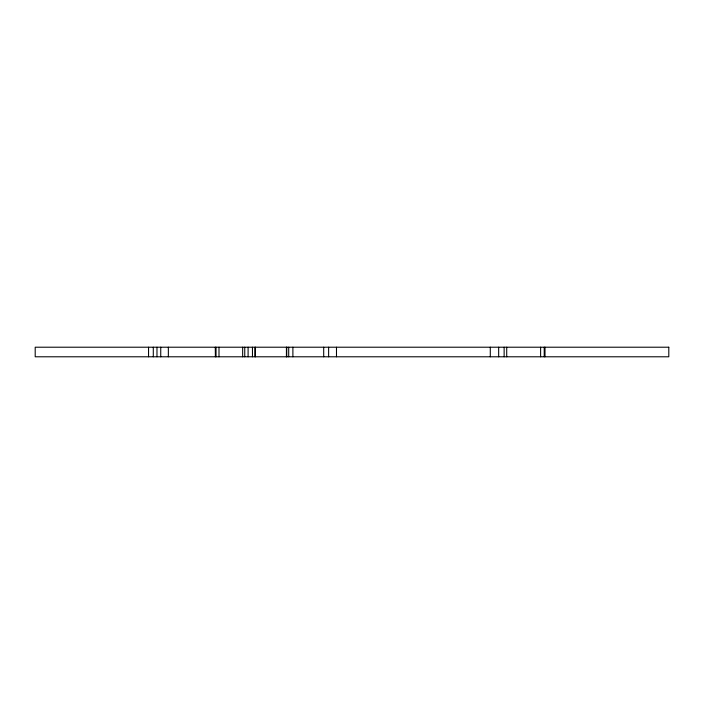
<?xml version="1.0" encoding="UTF-8"?>
<svg xmlns="http://www.w3.org/2000/svg" width="704" height="704" viewBox="0 0 704 704"><rect width="100%" height="100%" fill="white"/><g stroke="black" fill="none" stroke-linecap="round" stroke-linejoin="round"><path stroke-width="1.06" d="M545.002 347.213L545.002 356.787M544.227 347.213L544.227 356.787M540.61 347.213L540.61 356.787M506.713 347.213L506.713 356.787M504.134 347.213L504.134 356.787M498.661 347.213L498.661 356.787M490.292 347.213L490.292 356.787M336.486 347.213L336.486 356.787M328.618 347.213L328.618 356.787M323.69 347.213L323.708 356.787M292.89 347.213L292.89 356.787M288.702 347.213L288.702 356.787M286.748 347.213L286.748 356.787M286.431 347.213L286.431 356.787M255.165 347.213L255.165 356.787M255.13 347.213L255.13 356.787M252.463 347.213L252.463 356.787M248.098 347.213L248.098 356.787M244.754 347.213L244.754 356.787M242.651 347.213L242.651 356.787M218.997 347.213L218.997 356.787M216.031 347.213L216.031 356.787M215.283 347.213L215.389 356.787M168.353 347.213L168.353 356.787M160.741 347.213L160.741 356.787M156.974 347.213L156.974 356.787M153.296 347.213L153.296 356.787M148.544 347.213L148.544 356.787M668.8 347.213L35.2 347.213L35.2 356.787L668.8 356.787L668.8 347.213"/></g></svg>
